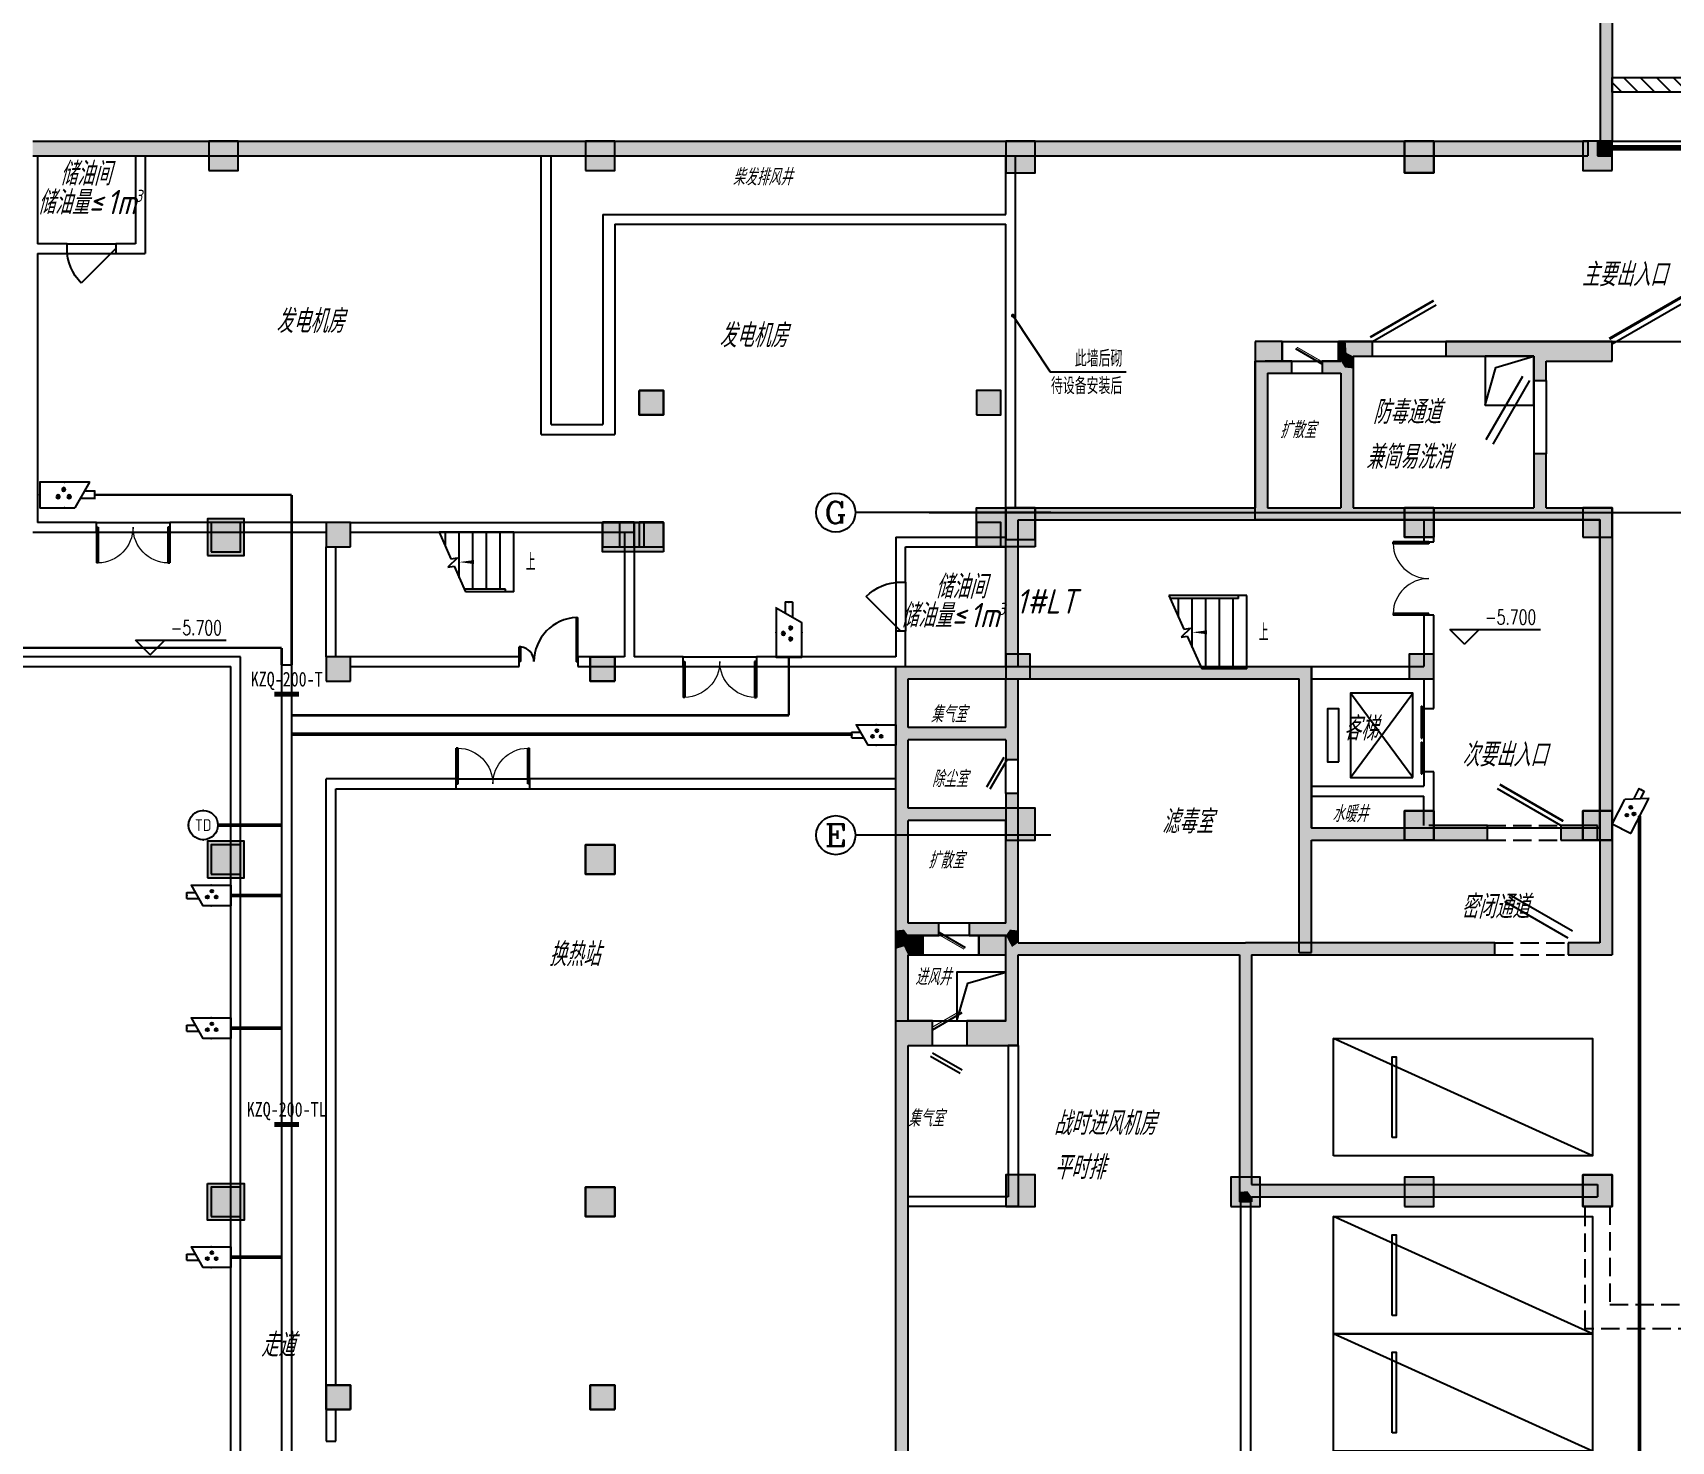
# Model space of a CAD drawing. Extents: x 1398449 to 2142961, y 256969 to 1032940.
# Drawn here: x 1527151 to 1560658, y 975307 to 1004124 of the extents above; entities that cross this region are included whole.
import ezdxf
from ezdxf.enums import TextEntityAlignment as Align

# ---------------------------------------------------------------- set-up
doc = ezdxf.new("R2010")
doc.units = 0
doc.header["$LTSCALE"] = 1500
doc.header["$PDSIZE"] = 50
doc.linetypes.add('DASH', pattern=[0.35, 0.25, -0.1])
for name, color, linetype in [('1-建筑底图', 8, 'Continuous'), ('A-COLU-CONC', 2, 'Continuous'), ('A-Pkng-Bdry', 132, 'Continuous'), ('A-WALL-PATT', 252, 'Continuous'), ('AXIS_TEXT', 7, 'Continuous'), ('CABLETRAY_PDS', 6, 'Continuous'), ('EQUIP-安防', 3, 'Continuous'), ('EQUIP-通讯', 3, 'Continuous'), ('PUB_HATCH', 8, 'Continuous'), ('WIRE-综合布线', 5, 'Continuous'), ('公用-影线', 8, 'Continuous'), ('建筑-墙体', 2, 'Continuous'), ('建筑-柱子', 2, 'Continuous'), ('抗震支吊架', 2, 'Continuous')]:
    doc.layers.add(name, color=color, linetype=linetype)
doc.styles.add('_TCH_AXIS', font='COMPLEX', dxfattribs={"bigfont": 'GBCBIG'})
doc.styles.add('_TCH_DIM', font='SIMPLEX', dxfattribs={"bigfont": 'GBCBIG'})
doc.styles.add('_TEL_ATTDEF', font='GBENOR', dxfattribs={"width": 0.8, "height": 3, "bigfont": 'GBCBIG'})
doc.styles.add('_TEL_DIM', font='SIMPLEX', dxfattribs={"width": 0.8, "height": 3.5, "bigfont": 'HZTXT'})
doc.styles.add('A_DIM', font='simplex.shx', dxfattribs={"width": 0.7, "bigfont": 'gbcbig.shx'})
doc.styles.add('COMPLEX', font='COMPLEX')
doc.styles.add('kzcad', font='', dxfattribs={"width": 0.8})
doc.styles.get("Standard").update_dxf_attribs({"font": 'gbeitc.shx', "bigfont": 'gbcbig.shx'})
doc.styles.get('kzcad').set_extended_font_data('SimSun')

# ---------------------------------------------------------------- blocks, each defined once
blk = doc.blocks.new('gfhfdthrtg')
at = {"layer": 'A-WALL-PATT'}
for points in [[(473842, 877154), (474342, 877154), (474342, 877654), (473842, 877654)], [(473092, 874454), (473742, 874454), (473742, 874954), (473092, 874954)], [(473842, 874454), (474342, 874454), (474342, 874954), (473842, 874954)], [(472842, 871704), (473342, 871704), (473342, 872204), (472842, 872204)]]:
    blk.add_hatch(color=256, dxfattribs=at).paths.add_polyline_path(points)
at = {"layer": 'A-COLU-CONC'}
for p, q in [((474342, 877654), (473842, 877654)), ((473842, 877654), (473842, 877154)), ((474342, 877154), (474342, 877654)), ((473842, 877154), (474342, 877154)), ((473742, 874954), (473092, 874954)), ((473092, 874954), (473092, 874454)), ((473742, 874454), (473742, 874954)), ((474342, 874954), (473842, 874954)), ((473842, 874954), (473842, 874454)), ((474342, 874454), (474342, 874954)), ((473092, 874454), (473742, 874454)), ((473842, 874454), (474342, 874454)), ((473342, 872204), (472842, 872204)), ((472842, 872204), (472842, 871704)), ((473342, 871704), (473342, 872204)), ((472842, 871704), (473342, 871704))]:
    blk.add_line(p, q, dxfattribs=at)
blk = doc.blocks.new('_FZH')
blk.add_lwpolyline([(-0.5, -0.5), (0.5, -0.5), (0.5, 0.5), (-0.5, 0.5)], close=True)
at = {"layer": 'PUB_HATCH'}
blk.add_solid([(-0.5, -0.5), (0.5, -0.5), (-0.5, 0.5), (0.5, 0.5)], dxfattribs=at)
blk = doc.blocks.new('A$C10362422')
h = blk.add_hatch()
h.set_pattern_fill('ANSI31', color=256, scale=150, angle=90)
h.set_pattern_definition([(135, (-3252770.88, -12604415.4), (-168.3798023, -168.3798023), [])])
h.paths.add_polyline_path([(12573, 4926), (12573, 4626), (7773, 4626), (7773, 4926)])
at = {"layer": '公用-影线'}
blk.add_hatch(color=256, dxfattribs=at).paths.add_polyline_path([(7523, 3626), (7773, 3626), (7773, 8676), (7523, 8676)])
blk.add_lwpolyline([(12573, 4926), (12573, 4626), (7773, 4626), (7773, 4926)], close=True)
at = {"layer": '建筑-墙体'}
for p, q in [((7523, 9376), (7523, 3626)), ((7773, 8426), (7773, 3626))]:
    blk.add_line(p, q, dxfattribs=at)
at = {"layer": '建筑-柱子', "xscale": 600, "yscale": 600, "zscale": 600, "rotation": 90}
blk.add_blockref('_FZH', (7473, 3326), dxfattribs=at)
blk = doc.blocks.new('$DorLib2D$00000213')
at = {"color": 0, "linetype": 'DASH', "const_width": 0.02}
blk.add_lwpolyline([(0.5, 0), (-0.5, 0)], dxfattribs=at)
blk = doc.blocks.new('$DorLib2D$00000193')
at = {"color": 0}
blk.add_line((-0.5, 0.1), (0.366, 0.6), dxfattribs=at)
at = {"color": 0, "const_width": 0.0333}
blk.add_lwpolyline([(-0.533, 0.158), (0.333, 0.658)], dxfattribs=at)
blk = doc.blocks.new('$DorLib2D$00000207')
at = {"color": 0}
for p, q in [((-0.5, 0.0313), (-0.067, 0.2813)), ((0.5, 0.0313), (0.067, 0.2813))]:
    blk.add_line(p, q, dxfattribs=at)
at = {"color": 0, "const_width": 0.0125}
for points in [[(-0.5125, 0.0529), (-0.0795, 0.3029)], [(0.5125, 0.0529), (0.0795, 0.3029)]]:
    blk.add_lwpolyline(points, dxfattribs=at)
blk = doc.blocks.new('$DorLib2D$00000180')
at = {"color": 0}
for p, q in [((-0.557, 0.242), (0.309, 0.742)), ((-0.5, 0.143), (0.366, 0.643))]:
    blk.add_line(p, q, dxfattribs=at)
blk = doc.blocks.new('$DORLIB2D$00000127')
at = {"color": 0}
for points in [[(-0.533, 0.795), (-0.533, 0.69)], [(-0.033, 0.795), (-0.533, 0.795)], [(-0.033, 0.795), (-0.033, 0.69)], [(0.533, 0.795), (0.033, 0.795)], [(0.033, 0.795), (0.033, 0.69)], [(0.533, 0.795), (0.533, 0.69)], [(-0.033, 0.69), (-0.533, 0.69)], [(0.533, 0.69), (0.033, 0.69)], [(0.5, 0.5), (-0.5, 0.5)]]:
    blk.add_lwpolyline(points, dxfattribs=at)
blk = doc.blocks.new('$DorLib2D$00000002')
for p, q in [((-0.5, 0), (-0.5, 0.4875)), ((-0.475, 0.4875), (-0.5, 0.4875)), ((-0.475, 0), (-0.475, 0.4875)), ((0.475, 0), (0.475, 0.4875)), ((0.475, 0.4875), (0.5, 0.4875)), ((0.5, 0), (0.5, 0.4875)), ((-0.5, 0), (-0.475, 0)), ((0.5, 0), (0.475, 0))]:
    blk.add_line(p, q)
at = {"lineweight": 13}
for centre, start, end in [((-0.4875, 0), 0, 88.53072), ((0.4875, 0), 91.46928, 180)]:
    blk.add_arc(centre, 0.4875, start, end, dxfattribs=at)
blk = doc.blocks.new('$DorLib2D$00000225')
at = {"color": 0}
for p, q in [((0.475, -0.001), (0.475, 0.752)), ((0.475, 0.752), (0.5, 0.752)), ((0.5, -0.001), (0.5, 0.752)), ((-0.5, 0), (-0.5, 0.252)), ((-0.475, 0.252), (-0.5, 0.252)), ((-0.475, 0), (-0.475, 0.252)), ((-0.475, 0), (-0.5, 0)), ((0.475, -0.001), (0.5, -0.001))]:
    blk.add_line(p, q, dxfattribs=at)
for centre, radius, start, end in [((0.505, -0.002), 0.755, 92.2493, 179.7238), ((-0.501, 0.003), 0.251, 359.7899, 84.0974)]:
    blk.add_arc(centre, radius, start, end, dxfattribs=at)
blk = doc.blocks.new('_AXISO')
blk.add_circle((0, 0), 0.5)
at = {"layer": 'AXIS_TEXT', "style": 'COMPLEX', "width": 1.041667}
blk.add_attdef('A', text='', height=0.56, dxfattribs=at).set_placement((-0.25, -0.28), (0.25, -0.28), align=Align.FIT)
blk = doc.blocks.new('$DorLib2D$00000114')
at = {"color": 0}
blk.add_line((0.5, 0), (-0.207, 0.707), dxfattribs=at)
blk.add_arc((0.5, 0), 1, 135, 180, dxfattribs=at)
blk = doc.blocks.new('*U197')
at = {"layer": 'A-Pkng-Bdry'}
blk.add_line((28605, 362729), (26205, 357429), dxfattribs=at)
for points in [[(28605, 357429), (26205, 357429), (26205, 362729), (28605, 362729)], [(28231, 358629), (26580, 358629), (26580, 358710), (28231, 358710)]]:
    blk.add_lwpolyline(points, close=True, dxfattribs=at)
blk = doc.blocks.new('1-地下一层建筑底图')
at = {"layer": '1-建筑底图'}
for points in [[(11400, 36500), (11400, 36200), (13600, 36200), (13600, 36500)], [(13600, 36500), (13600, 36200), (21900, 36200), (21900, 36500)], [(21900, 36500), (21900, 36200), (31400, 36200), (31400, 36500)], [(31400, 36500), (31400, 36200), (43200, 36200), (43200, 36500)], [(43400, 36200), (43700, 36200), (43700, 36500), (43400, 36500)], [(36600, 32000), (36950, 32000), (36950, 32400), (36400, 32400)], [(36600, 32000), (36400, 32400), (36400, 31850), (36550, 31866.7)], [(38250, 32400), (38100, 32400), (38100, 32000), (38150, 32000), (38266.7, 32166.7)], [(38266.7, 32166.7), (38150, 32000), (38233.3, 31866.7), (38400, 31850), (38400, 32100)], [(38400, 32100), (38800, 32100), (38800, 32400), (38250, 32400), (38266.7, 32166.7)], [(42225, 32400), (40300, 32400), (40300, 32100), (42100, 32100), (42225, 32166.7)], [(42100, 32100), (42100, 31600), (42350, 31600), (42350, 32000), (42225, 32166.7)], [(42350, 32000), (43700, 32000), (43700, 32400), (42225, 32400), (42225, 32166.7)], [(36550, 31866.7), (36400, 31850), (36400, 29000), (36516.7, 28916.7), (36650, 29000), (36650, 31750)], [(36650, 31750), (37150, 31750), (37150, 32000), (36600, 32000), (36550, 31866.7)], [(38150, 32000), (37770, 32000), (37770, 31750), (38150, 31750), (38233.3, 31866.7)], [(38233.3, 31866.7), (38150, 31750), (38150, 29000), (38266.7, 28916.7), (38400, 29000), (38400, 31850)], [(42350, 29000), (42350, 30100), (42100, 30100), (42100, 29000), (42225, 28916.7)], [(31300, 29000), (31550, 28750), (36500, 28750), (36516.7, 28916.7), (36400, 29000)], [(31300, 28300), (31550, 28300), (31550, 28750), (31300, 29000)], [(36516.7, 28916.7), (36500, 28750), (38250, 28750), (38266.7, 28916.7), (38150, 29000), (36650, 29000)], [(38266.7, 28916.7), (38250, 28750), (39950, 28750), (39950, 29000), (38400, 29000)], [(39950, 29000), (39950, 28750), (42225, 28750), (42225, 28916.7), (42100, 29000)], [(42225, 28916.7), (42225, 28750), (43450, 28750), (43700, 29000), (42350, 29000)], [(43700, 29000), (43450, 28750), (43450, 20100), (43700, 19850)], [(17900, 28200), (17900, 28700), (17400, 28700), (17400, 28200)], [(31425, 25625), (31550, 25750), (31550, 28300), (31300, 28300), (31300, 25750)], [(17900, 25450), (17900, 25950), (17400, 25950), (17400, 25450)], [(29216.7, 24366.7), (29300, 24500), (29300, 25500), (29050, 25750), (29050, 24350)], [(29050, 25750), (29300, 25500), (31300, 25500), (31425, 25625), (31300, 25750)], [(31383.3, 24366.7), (31550, 24350), (31550, 25500), (31425, 25625), (31300, 25500), (31300, 24500)], [(31425, 25625), (31550, 25500), (37300, 25500), (37550, 25750), (31550, 25750)], [(37300, 23200), (37550, 23200), (37550, 25750), (37300, 25500)], [(31383.3, 24366.7), (31300, 24500), (29300, 24500), (29216.7, 24366.7), (29300, 24250), (31300, 24250)], [(29050, 23350), (29300, 23350), (29300, 24250), (29216.7, 24366.7), (29050, 24350)], [(31300, 24250), (31300, 23850), (31550, 23850), (31550, 24350), (31383.3, 24366.7)], [(29216.7, 22716.7), (29300, 22850), (29300, 23350), (29050, 23350), (29050, 22700)], [(31550, 22700), (31550, 23150), (31300, 23150), (31300, 22850), (31383.3, 22716.7)], [(37466.7, 22316.7), (37550, 22450), (37550, 23200), (37300, 23200), (37300, 22300)], [(31383.3, 22716.7), (31300, 22850), (29300, 22850), (29216.7, 22716.7), (29300, 22600), (31300, 22600)], [(29216.7, 20366.7), (29300, 20500), (29300, 22600), (29216.7, 22716.7), (29050, 22700), (29050, 20350)], [(31383.3, 20366.7), (31550, 20350), (31550, 22700), (31383.3, 22716.7), (31300, 22600), (31300, 20500)], [(37466.7, 22316.7), (37550, 22200), (39950, 22200), (39950, 22450), (37550, 22450)], [(39950, 22200), (41150, 22200), (41150, 22500), (39950, 22500)], [(43400, 22500), (42650, 22500), (42650, 22200), (43400, 22200)], [(37550, 19900), (37550, 22200), (37466.7, 22316.7), (37300, 22300), (37300, 19900)], [(29300, 20250), (29930, 20250), (29930, 20500), (29300, 20500), (29216.7, 20366.7)], [(31300, 20500), (30550, 20500), (30550, 20250), (31300, 20250), (31383.3, 20366.7)], [(29216.7, 20025), (29300, 20250), (29216.7, 20366.7), (29050, 20350), (29050, 19975)], [(29300, 19850), (29600, 19850), (29600, 20250), (29300, 20250), (29216.7, 20025)], [(31300, 20250), (30750, 20250), (30750, 19850), (31300, 19850), (31425, 20012.5)], [(31425, 20012.5), (31550, 20100), (31550, 20350), (31383.3, 20366.7), (31300, 20250)], [(29216.7, 18283.3), (29300, 18500), (29300, 19850), (29216.7, 20025), (29050, 19975), (29050, 18350)], [(31300, 18500), (31550, 18000), (31550, 19850), (31425, 20012.5), (31300, 19850)], [(31425, 20012.5), (31550, 19850), (36075, 19850), (36200, 19933.3), (36200, 20100), (31550, 20100)], [(36200, 19933.3), (36075, 19850), (36075, 15000), (36241.7, 15016.7), (36325, 15150), (36325, 19850)], [(36325, 19850), (41300, 19850), (41300, 20100), (36200, 20100), (36200, 19933.3)], [(43450, 20100), (42800, 20100), (42800, 19850), (43700, 19850)], [(29300, 18000), (29800, 18000), (29800, 18500), (29300, 18500), (29216.7, 18283.3)], [(31300, 18500), (30500, 18500), (30500, 18000), (31550, 18000)], [(29050, 14800), (29300, 14800), (29300, 18000), (29216.7, 18283.3), (29050, 18350)], [(36241.7, 15016.7), (36325, 14900), (43400, 14900), (43400, 15150), (36325, 15150)], [(29216.7, 7916.7), (29300, 8050), (29300, 14800), (29050, 14800), (29050, 7900)], [(36241.7, 15016.7), (36075, 15000), (36075, 14800), (36325, 14800), (36325, 14900)], [(17400, 10550), (17900, 10550), (17900, 11050), (17400, 11050)], [(22800, 10550), (23300, 10550), (23300, 11050), (22800, 11050)]]:
    blk.add_hatch(color=256, dxfattribs=at).paths.add_polyline_path(points)
h = blk.add_hatch(color=256, dxfattribs=at)
h.dxf.hatch_style = 1
h.paths.add_polyline_path([(15000, 35900), (15600, 35900), (15600, 36500), (15000, 36500)])
h = blk.add_hatch(color=256, dxfattribs=at)
h.dxf.hatch_style = 1
h.paths.add_polyline_path([(15000, 35900), (15600, 35900), (15600, 36500), (15000, 36500)])
h = blk.add_hatch(color=256, dxfattribs=at)
h.dxf.hatch_style = 1
h.paths.add_polyline_path([(22700, 35900), (23300, 35900), (23300, 36500), (22700, 36500)])
h = blk.add_hatch(color=256, dxfattribs=at)
h.dxf.hatch_style = 1
h.paths.add_polyline_path([(22700, 35900), (23300, 35900), (23300, 36500), (22700, 36500)])
h = blk.add_hatch(color=256, dxfattribs=at)
h.dxf.hatch_style = 1
h.paths.add_polyline_path([(31300, 35850), (31900, 35850), (31900, 36500), (31300, 36500)])
h = blk.add_hatch(color=256, dxfattribs=at)
h.dxf.hatch_style = 1
h.paths.add_polyline_path([(31300, 35850), (31900, 35850), (31900, 36500), (31300, 36500)])
h = blk.add_hatch(color=256, dxfattribs=at)
h.dxf.hatch_style = 1
h.paths.add_polyline_path([(39450, 35850), (40050, 35850), (40050, 36500), (39450, 36500)])
h = blk.add_hatch(color=256, dxfattribs=at)
h.dxf.hatch_style = 1
h.paths.add_polyline_path([(40050, 35850), (39450, 35850), (39450, 36500), (40050, 36500)])
h = blk.add_hatch(color=256, dxfattribs=at)
h.dxf.hatch_style = 1
h.paths.add_polyline_path([(23800, 31400), (24300, 31400), (24300, 30900), (23800, 30900)])
h = blk.add_hatch(color=256, dxfattribs=at)
h.dxf.hatch_style = 1
h.paths.add_polyline_path([(30700, 30900), (31200, 30900), (31200, 31400), (30700, 31400)])
h = blk.add_hatch(color=256, dxfattribs=at)
h.dxf.hatch_style = 1
h.paths.add_polyline_path([(30700, 30900), (31200, 30900), (31200, 31400), (30700, 31400)])
h = blk.add_hatch(color=256, dxfattribs=at)
h.dxf.hatch_style = 1
h.paths.add_polyline_path([(31900, 28200), (30700, 28200), (30700, 29000), (31900, 29000)])
h = blk.add_hatch(color=256, dxfattribs=at)
h.dxf.hatch_style = 1
h.paths.add_polyline_path([(31300, 28350), (31900, 28350), (31900, 29000), (31300, 29000)])
h = blk.add_hatch(color=256, dxfattribs=at)
h.dxf.hatch_style = 1
h.paths.add_polyline_path([(39450, 28400), (40050, 28400), (40050, 29000), (39450, 29000)])
h = blk.add_hatch(color=256, dxfattribs=at)
h.dxf.hatch_style = 1
h.paths.add_polyline_path([(39450, 29000), (40050, 29000), (40050, 28400), (39450, 28400)])
h = blk.add_hatch(color=256, dxfattribs=at)
h.dxf.hatch_style = 1
h.paths.add_polyline_path([(43100, 28400), (43700, 28400), (43700, 29000), (43100, 29000)])
h = blk.add_hatch(color=256, dxfattribs=at)
h.dxf.hatch_style = 1
h.paths.add_polyline_path([(43100, 28400), (43700, 28400), (43700, 29000), (43100, 29000)])
h = blk.add_hatch(color=256, dxfattribs=at)
h.dxf.hatch_style = 1
h.paths.add_polyline_path([(14975, 28025), (15725, 28025), (15725, 28775), (14975, 28775)])
h = blk.add_hatch(color=256, dxfattribs=at)
h.dxf.hatch_style = 1
h.paths.add_polyline_path([(15050, 28100), (15650, 28100), (15650, 28700), (15050, 28700)])
h = blk.add_hatch(color=256, dxfattribs=at)
h.dxf.hatch_style = 1
h.paths.add_polyline_path([(24300, 28100), (23050, 28100), (23050, 28700), (24300, 28700)])
h = blk.add_hatch(color=256, dxfattribs=at)
h.dxf.hatch_style = 1
h.paths.add_polyline_path([(23400, 28200), (23900, 28200), (23900, 28700), (23400, 28700)])
h = blk.add_hatch(color=256, dxfattribs=at)
h.dxf.hatch_style = 1
h.paths.add_polyline_path([(30700, 28200), (31200, 28200), (31200, 28700), (30700, 28700)])
h = blk.add_hatch(color=256, dxfattribs=at)
h.dxf.hatch_style = 1
h.paths.add_polyline_path([(23300, 25450), (22800, 25450), (22800, 25950), (23300, 25950)])
h = blk.add_hatch(color=256, dxfattribs=at)
h.dxf.hatch_style = 1
h.paths.add_polyline_path([(31300, 25500), (31800, 25500), (31800, 26000), (31300, 26000)])
h = blk.add_hatch(color=256, dxfattribs=at)
h.dxf.hatch_style = 1
h.paths.add_polyline_path([(31300, 25500), (31800, 25500), (31800, 26000), (31300, 26000)])
h = blk.add_hatch(color=256, dxfattribs=at)
h.dxf.hatch_style = 1
h.paths.add_polyline_path([(39550, 25500), (40050, 25500), (40050, 26000), (39550, 26000)])
h = blk.add_hatch(color=256, dxfattribs=at)
h.dxf.hatch_style = 1
h.paths.add_polyline_path([(39550, 25500), (40050, 25500), (40050, 26000), (39550, 26000)])
h = blk.add_hatch(color=256, dxfattribs=at)
h.dxf.hatch_style = 1
h.paths.add_polyline_path([(31300, 22200), (31900, 22200), (31900, 22850), (31300, 22850)])
h = blk.add_hatch(color=256, dxfattribs=at)
h.dxf.hatch_style = 1
h.paths.add_polyline_path([(39450, 22200), (40050, 22200), (40050, 22800), (39450, 22800)])
h = blk.add_hatch(color=256, dxfattribs=at)
h.dxf.hatch_style = 1
h.paths.add_polyline_path([(39450, 22800), (40050, 22800), (40050, 22200), (39450, 22200)])
h = blk.add_hatch(color=256, dxfattribs=at)
h.dxf.hatch_style = 1
h.paths.add_polyline_path([(43100, 22200), (43700, 22200), (43700, 22800), (43100, 22800)])
h = blk.add_hatch(color=256, dxfattribs=at)
h.dxf.hatch_style = 1
h.paths.add_polyline_path([(43100, 22800), (43700, 22800), (43700, 22200), (43100, 22200)])
h = blk.add_hatch(color=256, dxfattribs=at)
h.dxf.hatch_style = 1
h.paths.add_polyline_path([(14975, 21425), (15725, 21425), (15725, 22175), (14975, 22175)])
h = blk.add_hatch(color=256, dxfattribs=at)
h.dxf.hatch_style = 1
h.paths.add_polyline_path([(15050, 21500), (15650, 21500), (15650, 22100), (15050, 22100)])
h = blk.add_hatch(color=256, dxfattribs=at)
h.dxf.hatch_style = 1
h.paths.add_polyline_path([(22700, 21500), (23300, 21500), (23300, 22100), (22700, 22100)])
h = blk.add_hatch(color=256, dxfattribs=at)
h.dxf.hatch_style = 1
h.paths.add_polyline_path([(22700, 22100), (23300, 22100), (23300, 21500), (22700, 21500)])
h = blk.add_hatch(color=256, dxfattribs=at)
h.dxf.hatch_style = 1
h.paths.add_polyline_path([(14975, 15175), (15725, 15175), (15725, 14425), (14975, 14425)])
h = blk.add_hatch(color=256, dxfattribs=at)
h.dxf.hatch_style = 1
h.paths.add_polyline_path([(15050, 14500), (15650, 14500), (15650, 15100), (15050, 15100)])
h = blk.add_hatch(color=256, dxfattribs=at)
h.dxf.hatch_style = 1
h.paths.add_polyline_path([(22700, 14500), (23300, 14500), (23300, 15100), (22700, 15100)])
h = blk.add_hatch(color=256, dxfattribs=at)
h.dxf.hatch_style = 1
h.paths.add_polyline_path([(23300, 14500), (22700, 14500), (22700, 15100), (23300, 15100)])
h = blk.add_hatch(color=256, dxfattribs=at)
h.dxf.hatch_style = 1
h.paths.add_polyline_path([(31300, 14700), (31900, 14700), (31900, 15350), (31300, 15350)])
h = blk.add_hatch(color=256, dxfattribs=at)
h.dxf.hatch_style = 1
h.paths.add_polyline_path([(31300, 14700), (31900, 14700), (31900, 15350), (31300, 15350)])
h = blk.add_hatch(color=256, dxfattribs=at)
h.dxf.hatch_style = 1
h.paths.add_polyline_path([(35900, 14700), (36500, 14700), (36500, 15300), (35900, 15300)])
h = blk.add_hatch(color=256, dxfattribs=at)
h.dxf.hatch_style = 1
h.paths.add_polyline_path([(39450, 14700), (40050, 14700), (40050, 15300), (39450, 15300)])
h = blk.add_hatch(color=256, dxfattribs=at)
h.dxf.hatch_style = 1
h.paths.add_polyline_path([(43100, 14700), (43700, 14700), (43700, 15350), (43100, 15350)])
h = blk.add_hatch(color=256, dxfattribs=at)
h.dxf.hatch_style = 1
h.paths.add_polyline_path([(43700, 14700), (43100, 14700), (43100, 15350), (43700, 15350)])
h = blk.add_hatch(color=256, dxfattribs=at)
h.dxf.hatch_style = 1
h.paths.add_polyline_path([(23300, 10550), (22800, 10550), (22800, 11050), (23300, 11050)])
for p, q in [((11400, 36500), (13600, 36500)), ((11400, 36200), (13600, 36200)), ((11500, 36200), (11500, 35500)), ((13500, 36200), (13500, 34400)), ((13600, 36500), (21900, 36500)), ((13600, 36200), (21900, 36200)), ((13700, 36200), (13700, 34200)), ((21800, 30500), (21800, 36200)), ((21900, 36500), (31400, 36500)), ((21900, 36200), (31400, 36200)), ((22000, 30700), (22000, 36200)), ((31300, 35000), (31300, 36200)), ((31400, 36500), (43200, 36500)), ((31400, 36200), (43200, 36200)), ((31500, 34900), (31500, 36200)), ((43200, 36500), (43200, 36200)), ((43700, 36500), (43400, 36500)), ((43400, 36500), (43400, 36200)), ((43400, 36200), (43700, 36200)), ((43650, 36400), (48500, 36400)), ((43700, 36500), (48500, 36500)), ((43700, 36200), (43700, 36500)), ((11500, 35500), (11500, 34400)), ((23060, 35000), (31300, 35000)), ((23060, 35000), (23060, 30700)), ((31500, 29000), (31500, 34900)), ((23300, 34800), (31300, 34800)), ((23300, 34800), (23300, 30500)), ((31300, 29000), (31300, 34800)), ((12100, 34400), (11500, 34400)), ((11500, 34200), (11500, 28700)), ((11500, 34200), (12100, 34200)), ((12100, 34200), (12100, 34400)), ((12100, 34400), (13100, 34400)), ((12100, 34200), (13100, 34200)), ((13500, 34400), (13100, 34400)), ((13100, 34400), (13100, 34200)), ((13100, 34200), (13700, 34200)), ((31441.7, 32929.2), (32209.2, 31777.1)), ((31441.7, 32929.2), (32209.2, 31777.1)), ((36950, 32400), (36400, 32400)), ((36400, 32400), (36400, 31850)), ((36950, 32400), (38100, 32400)), ((36950, 32000), (36950, 32400)), ((38250, 32400), (38100, 32400)), ((38100, 32400), (38100, 32000)), ((38800, 32400), (38250, 32400)), ((38800, 32100), (38800, 32400)), ((38800, 32400), (40300, 32400)), ((42225, 32400), (40300, 32400)), ((40300, 32400), (40300, 32100)), ((43700, 32400), (42225, 32400)), ((43700, 32000), (43700, 32400)), ((36400, 31850), (36400, 29000)), ((36600, 32000), (36950, 32000)), ((36600, 32000), (36600, 32000)), ((37150, 32000), (36600, 32000)), ((37150, 31750), (37150, 32000)), ((37150, 32000), (37770, 32000)), ((38150, 32000), (37770, 32000)), ((37770, 32000), (37770, 31750)), ((38100, 32000), (38150, 32000)), ((38150, 32000), (38150, 32000)), ((38400, 32100), (38800, 32100)), ((38400, 32100), (38400, 31850)), ((38400, 31850), (38400, 29000)), ((38800, 32100), (40300, 32100)), ((40300, 32100), (42100, 32100)), ((42100, 32100), (42100, 31600)), ((42350, 32000), (43700, 32000)), ((42350, 31600), (42350, 32000)), ((32209.2, 31777.1), (33757.1, 31777.1)), ((36650, 31750), (36650, 29000)), ((36650, 31750), (37150, 31750)), ((37150, 31750), (37770, 31750)), ((37770, 31750), (38150, 31750)), ((38150, 31750), (38150, 29000)), ((42100, 31600), (42350, 31600)), ((42100, 31600), (42100, 30100)), ((42350, 31600), (42350, 30100)), ((21800, 30500), (23300, 30500)), ((22000, 30700), (23060, 30700)), ((42350, 30100), (42100, 30100)), ((42100, 30100), (42100, 29000)), ((42350, 29000), (42350, 30100)), ((32222.1, 28900), (28222.1, 28900)), ((29728.9, 28900), (108601, 28900)), ((31300, 29000), (36400, 29000)), ((31300, 28300), (31300, 29000)), ((36650, 29000), (38150, 29000)), ((38400, 29000), (39950, 29000)), ((39950, 29000), (42100, 29000)), ((42350, 29000), (43700, 29000)), ((43700, 29000), (43700, 19850)), ((11400, 28500), (12700, 28500)), ((12700, 28700), (11500, 28700)), ((12700, 28700), (14200, 28700)), ((12700, 28500), (12700, 28700)), ((12700, 28500), (14200, 28500)), ((17400, 28700), (14200, 28700)), ((14200, 28700), (14200, 28500)), ((14200, 28500), (17400, 28500)), ((17900, 28700), (17400, 28700)), ((17400, 28700), (17400, 28200)), ((17900, 28700), (23700, 28700)), ((17900, 28200), (17900, 28700)), ((17900, 28500), (23700, 28500)), ((21240, 28500), (19712.2, 28500)), ((19712.2, 28500), (19952, 27951.5)), ((19840, 28207.7), (19840, 28500)), ((20120, 27567.3), (20120, 28500)), ((20400, 27335), (20400, 28500)), ((20680, 27335), (20680, 28500)), ((20960, 27335), (20960, 28500)), ((21240, 27275), (21240, 28500)), ((23500, 28500), (23500, 25950)), ((23700, 28700), (23700, 28500)), ((23700, 28500), (23700, 25950)), ((31550, 28750), (36500, 28750)), ((31550, 28300), (31550, 28750)), ((36500, 28750), (38250, 28750)), ((38250, 28750), (39950, 28750)), ((39850, 28750), (39850, 28300)), ((39950, 28750), (42225, 28750)), ((40050, 28300), (40050, 28750)), ((42225, 28750), (43450, 28750)), ((43450, 28750), (43450, 20100)), ((17400, 25950), (17400, 28200)), ((17400, 28200), (17900, 28200)), ((17600, 25950), (17600, 28200)), ((29050, 28400), (29050, 27475)), ((29050, 28400), (31300, 28400)), ((29250, 27475), (29250, 28200)), ((29250, 28200), (31300, 28200)), ((31300, 25750), (31300, 28300)), ((31550, 25750), (31550, 28300)), ((39850, 28300), (40050, 28300)), ((20085.5, 27971.8), (19890.8, 27786.2)), ((19952, 27951.5), (20085.5, 27971.8)), ((19890.8, 27786.2), (20016, 27805.2)), ((20016, 27805.2), (20247.8, 27275)), ((21070, 27335), (20221.6, 27335)), ((21070, 27275), (20247.8, 27275)), ((21070, 27275), (20247.8, 27275)), ((21070, 27275), (21070, 27335)), ((21240, 27275), (21070, 27275)), ((29050, 27475), (29250, 27475)), ((29050, 27475), (29050, 26475)), ((29250, 27475), (29250, 26475)), ((36060, 27200), (34631.8, 27200)), ((34631.8, 27200), (34941.3, 26513.7)), ((36060, 27200), (34631.8, 27200)), ((36230, 27200), (36060, 27200)), ((36060, 27140), (36060, 27200)), ((36230, 25700), (36230, 27200)), ((36060, 27140), (34658.8, 27140)), ((34830, 26760.5), (34830, 27140)), ((35110, 26139.5), (35110, 27140)), ((35390, 25700), (35390, 27140)), ((35670, 25700), (35670, 27140)), ((35950, 25700), (35950, 27140)), ((29250, 26475), (29050, 26475)), ((29050, 26475), (29050, 25950)), ((29250, 25750), (29250, 26475)), ((35074.5, 26535.5), (34881.9, 26347.7)), ((34941.3, 26513.7), (35074.5, 26535.5)), ((40050, 26800), (39850, 26800)), ((39850, 26800), (39850, 25750)), ((40050, 25600), (40050, 26800)), ((40679.6, 26206.9), (40379.6, 26506.9)), ((40379.6, 26506.9), (42232.1, 26506.9)), ((40679.6, 26206.9), (40979.6, 26506.9)), ((13801.9, 25990), (13501.9, 26290)), ((13501.9, 26290), (15354.4, 26290)), ((13801.9, 25990), (14101.9, 26290)), ((34881.9, 26347.7), (35006.9, 26368.1)), ((35006.9, 26368.1), (35308.2, 25700)), ((15650, 25950), (4483.7, 25950)), ((15650, 7800), (15650, 25950)), ((17900, 25950), (17400, 25950)), ((17400, 25950), (17400, 25450)), ((21350, 25950), (17900, 25950)), ((17900, 25450), (17900, 25950)), ((21350, 25750), (21350, 25950)), ((23500, 25950), (22550, 25950)), ((22550, 25950), (22550, 25750)), ((24700, 25950), (23700, 25950)), ((24700, 25950), (26200, 25950)), ((24700, 25750), (24700, 25950)), ((29050, 25950), (26200, 25950)), ((26200, 25950), (26200, 25750)), ((4483.7, 25750), (15450, 25750)), ((15450, 8000), (15450, 25750)), ((17900, 25750), (21350, 25750)), ((22550, 25750), (23600, 25750)), ((23600, 25750), (24700, 25750)), ((24700, 25750), (26200, 25750)), ((26200, 25750), (29250, 25750)), ((29050, 24350), (29050, 25750)), ((29050, 25750), (31300, 25750)), ((29300, 24500), (29300, 25500)), ((29300, 25500), (31300, 25500)), ((31300, 24500), (31300, 25500)), ((31550, 25750), (37550, 25750)), ((31550, 24350), (31550, 25500)), ((31550, 25500), (37300, 25500)), ((36230, 25700), (35308.2, 25700)), ((37300, 23200), (37300, 25500)), ((37550, 25750), (39850, 25750)), ((37550, 25750), (37550, 25500)), ((37550, 23200), (37550, 25750)), ((37550, 25500), (39850, 25500)), ((39850, 25500), (39850, 24894.4)), ((40050, 24894.4), (40050, 25600)), ((17400, 25450), (17900, 25450)), ((39625, 23478.4), (38345, 25204.8)), ((38345, 23478.4), (39625, 25204.8)), ((39850, 24894.4), (40050, 24894.4)), ((31300, 24500), (29300, 24500)), ((29050, 23350), (29050, 24350)), ((31300, 24250), (29300, 24250)), ((29300, 23350), (29300, 24250)), ((31300, 24250), (31300, 23850)), ((31550, 23850), (31550, 24350)), ((31300, 23850), (31550, 23850)), ((31300, 23150), (31300, 23850)), ((31550, 23150), (31550, 23850)), ((40050, 23594.4), (39850, 23594.4)), ((39850, 23594.4), (39850, 23300)), ((40050, 23200), (40050, 23594.4)), ((17400, 11050), (17400, 23450)), ((20058.7, 23450), (17400, 23450)), ((17600, 11050), (17600, 23250)), ((17600, 23250), (20058.7, 23250)), ((20058.7, 23450), (21558.7, 23450)), ((20058.7, 23250), (20058.7, 23450)), ((20058.7, 23250), (21558.7, 23250)), ((29050, 23450), (21558.7, 23450)), ((21558.7, 23450), (21558.7, 23250)), ((21558.7, 23250), (29050, 23250)), ((29050, 22700), (29050, 23350)), ((29300, 22850), (29300, 23350)), ((31550, 23150), (31300, 23150)), ((31300, 23150), (31300, 22850)), ((31550, 22700), (31550, 23150)), ((37300, 22300), (37300, 23200)), ((37550, 23300), (39850, 23300)), ((37550, 22450), (37550, 23200)), ((40050, 22500), (40050, 23200)), ((31300, 22850), (29300, 22850)), ((37550, 23100), (39850, 23100)), ((39850, 22500), (39850, 23100)), ((29050, 20350), (29050, 22700)), ((29300, 20500), (29300, 22600)), ((31300, 22600), (29300, 22600)), ((31300, 20500), (31300, 22600)), ((31550, 20350), (31550, 22700)), ((37550, 22450), (39950, 22450)), ((41150, 22500), (39950, 22500)), ((41150, 22200), (41150, 22500)), ((43400, 22500), (42650, 22500)), ((42650, 22500), (42650, 22200)), ((43400, 22200), (43400, 22500)), ((32222.1, 22300), (28222.1, 22300)), ((37300, 19900), (37300, 22300)), ((37550, 22200), (39950, 22200)), ((37550, 19900), (37550, 22200)), ((39950, 22200), (41150, 22200)), ((42650, 22200), (43400, 22200)), ((29930, 20500), (29300, 20500)), ((29930, 20250), (29930, 20500)), ((30550, 20500), (29930, 20500)), ((31300, 20500), (30550, 20500)), ((30550, 20500), (30550, 20250)), ((29050, 19975), (29050, 20350)), ((29300, 20250), (29300, 20250)), ((29300, 20250), (29930, 20250)), ((29600, 20250), (29300, 20250)), ((29600, 19850), (29600, 20250)), ((30550, 20250), (29930, 20250)), ((30550, 20250), (31300, 20250)), ((31300, 20250), (30750, 20250)), ((30750, 20250), (30750, 19850)), ((31300, 20250), (31300, 20250)), ((31550, 20100), (31550, 20350)), ((29050, 18350), (29050, 19975)), ((29300, 18500), (29300, 19850)), ((29300, 19850), (29600, 19850)), ((29600, 19850), (30750, 19850)), ((29600, 19850), (30750, 19850)), ((30750, 19850), (31300, 19850)), ((31300, 18500), (31300, 19850)), ((31550, 20100), (36200, 20100)), ((31550, 19850), (36075, 19850)), ((31550, 18000), (31550, 19850)), ((36075, 19850), (36075, 15000)), ((41300, 20100), (36200, 20100)), ((36325, 19850), (41300, 19850)), ((36325, 19850), (36325, 15150)), ((37300, 19900), (37550, 19900)), ((41300, 19850), (41300, 20100)), ((43450, 20100), (42800, 20100)), ((42800, 20100), (42800, 19850)), ((42800, 19850), (43700, 19850)), ((29800, 18500), (29300, 18500)), ((29800, 18000), (29800, 18500)), ((29800, 18500), (30500, 18500)), ((31300, 18500), (30500, 18500)), ((30500, 18500), (30500, 18000)), ((29050, 14800), (29050, 18350)), ((29300, 14800), (29300, 18000)), ((29300, 18000), (29800, 18000)), ((29800, 18000), (30500, 18000)), ((30500, 18000), (31550, 18000)), ((31350, 18000), (31350, 14900)), ((31550, 18000), (31350, 18000)), ((31550, 18000), (31550, 14700)), ((36325, 15150), (43400, 15150)), ((43400, 15150), (43400, 14900)), ((29050, 7900), (29050, 14800)), ((31350, 14900), (29300, 14900)), ((29300, 8050), (29300, 14800)), ((36075, 15000), (36075, 14800)), ((36325, 14800), (36075, 14800)), ((36100, 14800), (36100, 8000)), ((36300, 14800), (36300, 7800)), ((36325, 14900), (43400, 14900)), ((36325, 14900), (36325, 14800)), ((31550, 14700), (29300, 14700)), ((17900, 11050), (17400, 11050)), ((17400, 11050), (17400, 10550)), ((17900, 10550), (17900, 11050)), ((23300, 11050), (22800, 11050)), ((22800, 11050), (22800, 10550)), ((23300, 10550), (23300, 11050)), ((17400, 10550), (17900, 10550)), ((17400, 10550), (17400, 9900)), ((17600, 9900), (17600, 10550)), ((22800, 10550), (23300, 10550)), ((17400, 9900), (17600, 9900))]:
    blk.add_line(p, q, dxfattribs=at)
at = {"layer": '1-建筑底图', "linetype": 'DASH'}
for p, q in [((36950, 32400), (36950, 32000)), ((38100, 32000), (38100, 32400)), ((41150, 22500), (42650, 22500)), ((41150, 22200), (42650, 22200)), ((29600, 20250), (29600, 19850)), ((30750, 19850), (30750, 20250)), ((41300, 20100), (42800, 20100)), ((41300, 19850), (42800, 19850))]:
    blk.add_line(p, q, dxfattribs=at)
at = {"layer": '1-建筑底图'}
for points in [[(15000, 35900), (15600, 35900), (15600, 36500), (15000, 36500)], [(15000, 35900), (15600, 35900), (15600, 36500), (15000, 36500)], [(22700, 35900), (23300, 35900), (23300, 36500), (22700, 36500)], [(22700, 35900), (23300, 35900), (23300, 36500), (22700, 36500)], [(31300, 35850), (31900, 35850), (31900, 36500), (31300, 36500)], [(31300, 35850), (31900, 35850), (31900, 36500), (31300, 36500)], [(39450, 35850), (40050, 35850), (40050, 36500), (39450, 36500)], [(40050, 35850), (39450, 35850), (39450, 36500), (40050, 36500)], [(23800, 31400), (24300, 31400), (24300, 30900), (23800, 30900)], [(30700, 30900), (31200, 30900), (31200, 31400), (30700, 31400)], [(30700, 30900), (31200, 30900), (31200, 31400), (30700, 31400)], [(31900, 28200), (30700, 28200), (30700, 29000), (31900, 29000)], [(31300, 28350), (31900, 28350), (31900, 29000), (31300, 29000)], [(39450, 28400), (40050, 28400), (40050, 29000), (39450, 29000)], [(39450, 29000), (40050, 29000), (40050, 28400), (39450, 28400)], [(43100, 28400), (43700, 28400), (43700, 29000), (43100, 29000)], [(43100, 28400), (43700, 28400), (43700, 29000), (43100, 29000)], [(14975, 28025), (15725, 28025), (15725, 28775), (14975, 28775)], [(15050, 28100), (15650, 28100), (15650, 28700), (15050, 28700)], [(24300, 28100), (23050, 28100), (23050, 28700), (24300, 28700)], [(23400, 28200), (23900, 28200), (23900, 28700), (23400, 28700)], [(30700, 28200), (31200, 28200), (31200, 28700), (30700, 28700)], [(23300, 25450), (22800, 25450), (22800, 25950), (23300, 25950)], [(31300, 25500), (31800, 25500), (31800, 26000), (31300, 26000)], [(31300, 25500), (31800, 25500), (31800, 26000), (31300, 26000)], [(39550, 25500), (40050, 25500), (40050, 26000), (39550, 26000)], [(39550, 25500), (40050, 25500), (40050, 26000), (39550, 26000)], [(39625, 23478.4), (39625, 25204.8), (38345, 25204.8), (38345, 23478.4)], [(38110, 23798.4), (38110, 24884.8), (37875, 24884.8), (37875, 23798.4)], [(31300, 22200), (31900, 22200), (31900, 22850), (31300, 22850)], [(39450, 22200), (40050, 22200), (40050, 22800), (39450, 22800)], [(39450, 22800), (40050, 22800), (40050, 22200), (39450, 22200)], [(43100, 22200), (43700, 22200), (43700, 22800), (43100, 22800)], [(43100, 22800), (43700, 22800), (43700, 22200), (43100, 22200)], [(14975, 21425), (15725, 21425), (15725, 22175), (14975, 22175)], [(15050, 21500), (15650, 21500), (15650, 22100), (15050, 22100)], [(22700, 21500), (23300, 21500), (23300, 22100), (22700, 22100)], [(22700, 22100), (23300, 22100), (23300, 21500), (22700, 21500)], [(14975, 15175), (15725, 15175), (15725, 14425), (14975, 14425)], [(15050, 14500), (15650, 14500), (15650, 15100), (15050, 15100)], [(22700, 14500), (23300, 14500), (23300, 15100), (22700, 15100)], [(23300, 14500), (22700, 14500), (22700, 15100), (23300, 15100)], [(31300, 14700), (31900, 14700), (31900, 15350), (31300, 15350)], [(31300, 14700), (31900, 14700), (31900, 15350), (31300, 15350)], [(35900, 14700), (36500, 14700), (36500, 15300), (35900, 15300)], [(39450, 14700), (40050, 14700), (40050, 15300), (39450, 15300)], [(43100, 14700), (43700, 14700), (43700, 15350), (43100, 15350)], [(43700, 14700), (43100, 14700), (43100, 15350), (43700, 15350)], [(17900, 10550), (17400, 10550), (17400, 11050), (17900, 11050)], [(23300, 10550), (22800, 10550), (22800, 11050), (23300, 11050)]]:
    blk.add_lwpolyline(points, close=True, dxfattribs=at)
for points in [[(81310, 0), (29050, 0), (29050, 5600), (29050, 5600), (29050, 18500), (31300, 18500), (31300, 20250), (29050, 20250), (29050, 25750), (37550, 25750), (37550, 22450), (43450, 22450), (43450, 28750), (36400, 28750), (36400, 32000), (38100, 32000), (38100, 32400), (50300, 32400), (50300, 36500), (62500, 36500), (62500, 31100), (67425, 31100), (67425, 36500), (79550, 36500)], [(41100, 31100), (41319.6, 31870.4), (42100, 32100)], [(42100, 32100), (41100, 32100), (41100, 31100), (42100, 31100), (42100, 32100)], [(30300, 18500), (30519.6, 19270.4), (31300, 19500)], [(31300, 19500), (30300, 19500), (30300, 18500), (31300, 18500), (31300, 19500)]]:
    blk.add_lwpolyline(points, dxfattribs=at)
at = {"layer": '1-建筑底图', "const_width": 40}
blk.add_lwpolyline([(31430.7, 32945.8, 1), (31452.8, 32912.5, 1)], format="xyb", close=True, dxfattribs=at)
blk.add_lwpolyline([(31430.7, 32945.8, 1), (31452.8, 32912.5, 1)], format="xyb", close=True, dxfattribs=at)
at = {"layer": '1-建筑底图'}
for points in [[(21380, 27887.5, 0, 0, 0), (20120, 27887.5, 0, 80, 0), (20420, 27887.5, 0, 0, 0)], [(36370, 26450, 0, 0, 0), (35110, 26450, 0, 80, 0), (35410, 26450, 0, 0, 0)]]:
    blk.add_lwpolyline(points, format="xyseb", dxfattribs=at)
at = {"layer": '1-建筑底图', "linetype": 'DASH'}
blk.add_lwpolyline([(43650, 14700), (43650, 12700), (48050, 12700), (48050, 12200), (43150, 12200), (43150, 12200), (43150, 14700)], dxfattribs=at)
at = {"layer": '1-建筑底图'}
for name, p in [('A$C10362422', (35927.1, 32873.7)), ('gfhfdthrtg', (-450041.7, -846253.7))]:
    blk.add_blockref(name, p, dxfattribs=at)
for name, p, xscale, yscale, zscale, rotation in [('$DorLib2D$00000213', (46100, 36350), 4800, -4800, 300, 2.814413257795684e-05), ('$DorLib2D$00000207', (46100, 32200), -4800, 4800, -4800, 359.9999918787428), ('$DorLib2D$00000193', (39550, 32250), 1500, 1500, 1500, 359.999995262355), ('$DorLib2D$00000193', (37460, 31875), -620, 620, -620, 359.9999921107731), ('$DorLib2D$00000180', (42225, 30850), 1500, -1500, 1500, 270.0000000071448), ('$DorLib2D$00000002', (39950, 27550), 1500, 1500, 200, 89.99999999999596), ('$DorLib2D$00000114', (29150, 26975), 1000, -1000, 200, 270.0000000086684), ('$DorLib2D$00000225', (21950, 25850), 1200, 1200, 200, 359.9999999722698), ('$DorLib2D$00000002', (25450, 25850), 1500, -1500, 200, 359.9999999722692), ('$DORLIB2D$00000127', (39950, 24244.4), 1300, 200, 200, 90), ('$DorLib2D$00000002', (20808.7, 23350), -1500, 1500, 200, 359.9999999722694), ('$DorLib2D$00000180', (31425, 23500), -700, 700, -700, 89.999999893541), ('$DorLib2D$00000193', (30240, 20375), -620, 620, -620, 179.9999997959157)]:
    blk.add_blockref(name, p, dxfattribs=dict(at, xscale=xscale, yscale=yscale, zscale=zscale, rotation=rotation))
for name, p, xscale, yscale, zscale in [('$DorLib2D$00000114', (12600, 34300), 1000, -1000, 200.0000000065775), ('$DorLib2D$00000002', (13450, 28600), 1500, -1500, 200.0000000065775), ('$DorLib2D$00000193', (30150, 18250), 700, 700, 700), ('$DorLib2D$00000180', (30150, 17946.6), 700, -700, 700)]:
    blk.add_blockref(name, p, dxfattribs=dict(at, xscale=xscale, yscale=yscale, zscale=zscale))
ref = blk.add_blockref('_AXISO', (27822.1, 28900), dxfattribs=dict(at, xscale=800, yscale=800, zscale=800))
ref.add_attrib('A', 'G', dxfattribs={"layer": 'AXIS_TEXT', "height": 452.5, "style": '_TCH_AXIS', "width": 1.166667}).set_placement((27595.8, 28673.7), (28048.3, 28673.7), align=Align.FIT)
at = {"layer": '1-建筑底图', "linetype": 'DASH', "xscale": -1500, "yscale": 1500, "zscale": -1500}
blk.add_blockref('$DorLib2D$00000193', (41900, 22350), dxfattribs=at)
at = {"layer": '1-建筑底图'}
ref = blk.add_blockref('_AXISO', (27822.1, 22300), dxfattribs=dict(at, xscale=800, yscale=800, zscale=800))
ref.add_attrib('A', 'E', dxfattribs={"layer": 'AXIS_TEXT', "height": 452.5, "style": '_TCH_AXIS', "width": 1.3125}).set_placement((27595.8, 22073.7), (28048.3, 22073.7), align=Align.FIT)
at = {"layer": '1-建筑底图', "linetype": 'DASH', "xscale": -1500, "yscale": 1500, "zscale": -1500, "rotation": 359.9999999999982}
blk.add_blockref('$DorLib2D$00000180', (42050, 19975), dxfattribs=at)
at = {"layer": '1-建筑底图', "rotation": 270}
for p in [(-319429.5, 44347.3), (-319429.5, 40705.4), (-319429.5, 38305.4)]:
    blk.add_blockref('*U197', p, dxfattribs=at)
at = {"layer": '1-建筑底图'}
for s, height, p in [('储油间', 482.27, (11951.7, 35590.9)), ('柴发排风井', 337.59, (25712.5, 35595.7)), ('储油量≤', 482.27, (11500, 35002.8)), ('1m', 500, (12904.3, 35002.8)), ('3', 250, (13487.6, 35252.8)), ('主要出入口', 482.27, (43077.5, 33529)), ('发电机房', 482.27, (16373.6, 32576.6)), ('发电机房', 482.27, (25437.4, 32281.1)), ('防毒通道', 482.27, (38802.3, 30714.7)), ('扩散室', 337.59, (36904.3, 30422.3)), ('兼简易洗消', 482.27, (38663.3, 29797)), ('储油间', 482.27, (29853.4, 27140.9)), ('1#LT', 500, (31507.1, 26832.3)), ('储油量≤', 482.27, (29150, 26552.8)), ('1m', 500, (30554.3, 26552.8)), ('3', 250, (31137.6, 26802.8)), ('客梯', 482.27, (38202.6, 24241.5)), ('次要出入口', 482.27, (40628.4, 23703.3)), ('滤毒室', 482.27, (34488.5, 22337.1)), ('水暖井', 337.59, (37971.2, 22567.7)), ('密闭通道', 482.27, (40607.4, 20593.9)), ('换热站', 482.27, (21953.8, 19619.5)), ('进风井', 337.59, (29443.6, 19230.8)), ('集气室', 337.59, (29300, 16339)), ('战时进风机房', 482.27, (32280.3, 16163.3)), ('平时排', 482.27, (32280.3, 15260.4)), ('走道', 482.27, (16067, 11629.6))]:
    blk.add_text(s, height=height, dxfattribs=at).set_placement(p)
at = {"layer": '1-建筑底图', "color": 7, "style": '_TCH_DIM'}
for s, p in [('此墙后砌', (32710.1, 31882.1)), ('待设备安装后', (32222.3, 31322.1))]:
    blk.add_text(s, height=337.59, dxfattribs=at).set_placement(p)
at = {"layer": '1-建筑底图', "color": 7}
for s, height, style, width, p in [('上', 350, 'A_DIM', 0.7, (21485, 27712.5)), ('-5.700', 297.5, '_TCH_DIM', 0.705882, (41102.1, 26611.9)), ('-5.700', 297.5, '_TCH_DIM', 0.705882, (14224.4, 26395)), ('上', 350, 'A_DIM', 0.7, (36475, 26275))]:
    blk.add_text(s, height=height, dxfattribs=dict(at, style=style, width=width)).set_placement(p)
at = {"layer": '1-建筑底图'}
for s, p in [('集气室', (29763.9, 24606.2)), ('除尘室', (29786.3, 23282.6)), ('扩散室', (29710, 21619.8))]:
    blk.add_text(s, height=337.59, rotation=360, dxfattribs=at).set_placement(p)
blk = doc.blocks.new('$equip_U$00000076(CLOUBAN)')
blk.add_circle((0, 0.5), 0.5)
for p in [(0, 0.999), (-0.5, 0.5), (0.5, 0.5)]:
    blk.add_point(p)
at = {"color": 7, "style": '_TEL_DIM'}
blk.add_attdef('$TEXT$', text='', height=0.4, dxfattribs=at).set_placement((0, 0.5), align=Align.MIDDLE_CENTER)
at = {"color": 7, "style": '_TEL_DIM', "flags": 1}
for tag in ['A', 'REMARK']:
    blk.add_attdef(tag, text='', height=0.00002, dxfattribs=at).set_placement((0, 0), align=Align.MIDDLE_CENTER)
blk = doc.blocks.new('$equip$00002965')
for p, q in [((-0.75, -0.1), (-0.75, 0.1)), ((-0.75, 0.1), (-0.457, 0.1)), ((-0.6, 0.35), (0.75, 0.35)), ((-0.6, 0.35), (-0.2, -0.35)), ((0.75, 0.35), (0.75, -0.35)), ((-0.75, -0.1), (-0.343, -0.1)), ((0.75, -0.35), (-0.2, -0.35))]:
    blk.add_line(p, q)
at = {"const_width": 0.04}
blk.add_lwpolyline([(-0.75, 0.1), (-0.75, -0.1), (-0.343, -0.1), (-0.2, -0.35), (0.75, -0.35), (0.75, 0.35), (-0.6, 0.35), (-0.457, 0.1), (-0.75, 0.1), (-0.75, -0.1)], dxfattribs=at)
for centre in [(0.1, 0.15), (-0.05, -0.05), (0.25, -0.05)]:
    blk.add_circle(centre, 0.05)
for p in [(-0.75, 0), (0.075, 0.35), (0.075, -0.35), (0.75, 0)]:
    blk.add_point(p)
for points in [[(0.057, 0.175), (0.143, 0.175), (0.05, 0.15), (0.15, 0.15)], [(0.057, 0.125), (0.143, 0.125), (0.05, 0.15), (0.15, 0.15)], [(0.075, 0.193), (0.125, 0.193), (0.057, 0.175), (0.143, 0.175)], [(0.075, 0.107), (0.125, 0.107), (0.057, 0.125), (0.143, 0.125)], [(0.1, 0.2), (0.1, 0.2), (0.075, 0.193), (0.125, 0.193)], [(0.1, 0.1), (0.1, 0.1), (0.075, 0.107), (0.125, 0.107)], [(-0.093, -0.025), (-0.007, -0.025), (-0.1, -0.05), (0, -0.05)], [(-0.093, -0.075), (-0.007, -0.075), (-0.1, -0.05), (0, -0.05)], [(-0.075, -0.007), (-0.025, -0.007), (-0.093, -0.025), (-0.007, -0.025)], [(-0.075, -0.093), (-0.025, -0.093), (-0.093, -0.075), (-0.007, -0.075)], [(-0.05, 0), (-0.05, 0), (-0.075, -0.007), (-0.025, -0.007)], [(-0.05, -0.1), (-0.05, -0.1), (-0.075, -0.093), (-0.025, -0.093)], [(0.207, -0.025), (0.293, -0.025), (0.2, -0.05), (0.3, -0.05)], [(0.207, -0.075), (0.293, -0.075), (0.2, -0.05), (0.3, -0.05)], [(0.225, -0.007), (0.275, -0.007), (0.207, -0.025), (0.293, -0.025)], [(0.225, -0.093), (0.275, -0.093), (0.207, -0.075), (0.293, -0.075)], [(0.25, 0), (0.25, 0), (0.225, -0.007), (0.275, -0.007)], [(0.25, -0.1), (0.25, -0.1), (0.225, -0.093), (0.275, -0.093)]]:
    blk.add_solid(points)
at = {"color": 7, "style": '_TEL_DIM', "flags": 1}
for tag in ['A', 'REMARK']:
    blk.add_attdef(tag, text='', height=0.00002, dxfattribs=at).set_placement((0, 0), align=Align.MIDDLE_CENTER)

msp = doc.modelspace()

# ---------------------------------------------------------------- linework, layer by layer
at = {"layer": 'CABLETRAY_PDS'}
for p, q in [((1532243.5, 991189.4), (1532443.5, 991189.4)), ((1532243.5, 972385.9), (1532243.5, 991189.4)), ((1532443.5, 991189.4), (1532443.5, 972385.9))]:
    msp.add_line(p, q, dxfattribs=at)
at = {"layer": 'WIRE-综合布线', "linetype": 'Continuous'}
for points, const_width in [([(1528420.7, 994669), (1532443.5, 994669)], 52.5), ([(1532443.5, 991189.4), (1532443.5, 994669)], 52.5), ([(1516372.9, 991538.9), (1532243.5, 991538.9)], 52.5), ([(1532243.5, 991189.4), (1532243.5, 991538.9)], 52.5), ([(1542613.5, 990158), (1542613.5, 991345.5)], 52.5), ([(1532443.5, 990158), (1542613.5, 990158)], 52.5), ([(1532443.5, 989770.1), (1543901.4, 989770.1)], 75), ([(1560010.1, 973072.2), (1560010.1, 988099.1)], 75), ([(1530936.8, 987913), (1532243.5, 987913)], 75), ([(1532237.8, 986470.7), (1531201.4, 986470.7)], 75), ([(1532237.8, 983756.2), (1531201.4, 983756.2)], 75), ([(1532237.8, 979074.1), (1531201.4, 979074.1)], 75)]:
    msp.add_lwpolyline(points, dxfattribs=dict(at, const_width=const_width))
at = {"layer": '抗震支吊架', "color": 2, "const_width": 100}
for points in [[(1532093.5, 990589.4), (1532593.5, 990589.4)], [(1532093.5, 981787.6), (1532593.5, 981787.6)]]:
    msp.add_lwpolyline(points, dxfattribs=at)

# ---------------------------------------------------------------- block references
at = {"layer": '1-建筑底图'}
msp.add_blockref('1-地下一层建筑底图', (1515751.4, 965406.9), dxfattribs=at)
at = {"layer": 'EQUIP-安防'}
for p, xscale, yscale, zscale in [((1527858.2, 994669), -750, 750, 750), ((1544351.4, 989756.9), 600, 600, 600), ((1530751.4, 986470.7), 600, 600, 600), ((1530751.4, 983756.2), 600, 600, 600), ((1530751.4, 979074.1), 600, 600, 600)]:
    msp.add_blockref('$equip$00002965', p, dxfattribs=dict(at, xscale=xscale, yscale=yscale, zscale=zscale))
for p, xscale, yscale, zscale, rotation in [((1542613.5, 991908), -750, 750, 750, 90), ((1559844, 988235.3), 600, 600, 600, 242.7607438966118)]:
    msp.add_blockref('$equip$00002965', p, dxfattribs=dict(at, xscale=xscale, yscale=yscale, zscale=zscale, rotation=rotation))
at = {"layer": 'EQUIP-通讯'}
ref = msp.add_blockref('$equip_U$00000076(CLOUBAN)', (1530936.8, 987913), dxfattribs=dict(at, xscale=600, yscale=600, zscale=600, rotation=90))
ref.add_attrib('$TEXT$', 'TD', dxfattribs={"layer": '0', "color": 7, "height": 240, "style": '_TEL_ATTDEF'}).set_placement((1530637.1, 987913), align=Align.MIDDLE_CENTER)

# ---------------------------------------------------------------- texts
at = {"layer": '抗震支吊架', "color": 2, "style": 'kzcad', "width": 0.8}
for s, p in [('KZQ-200-T', (1532343.5, 990749.4)), ('KZQ-200-TL', (1532343.5, 981947.6))]:
    msp.add_text(s, height=300, rotation=359.88539, dxfattribs=at).set_placement(p, align=Align.CENTER)

doc.saveas('drawing.dxf')
